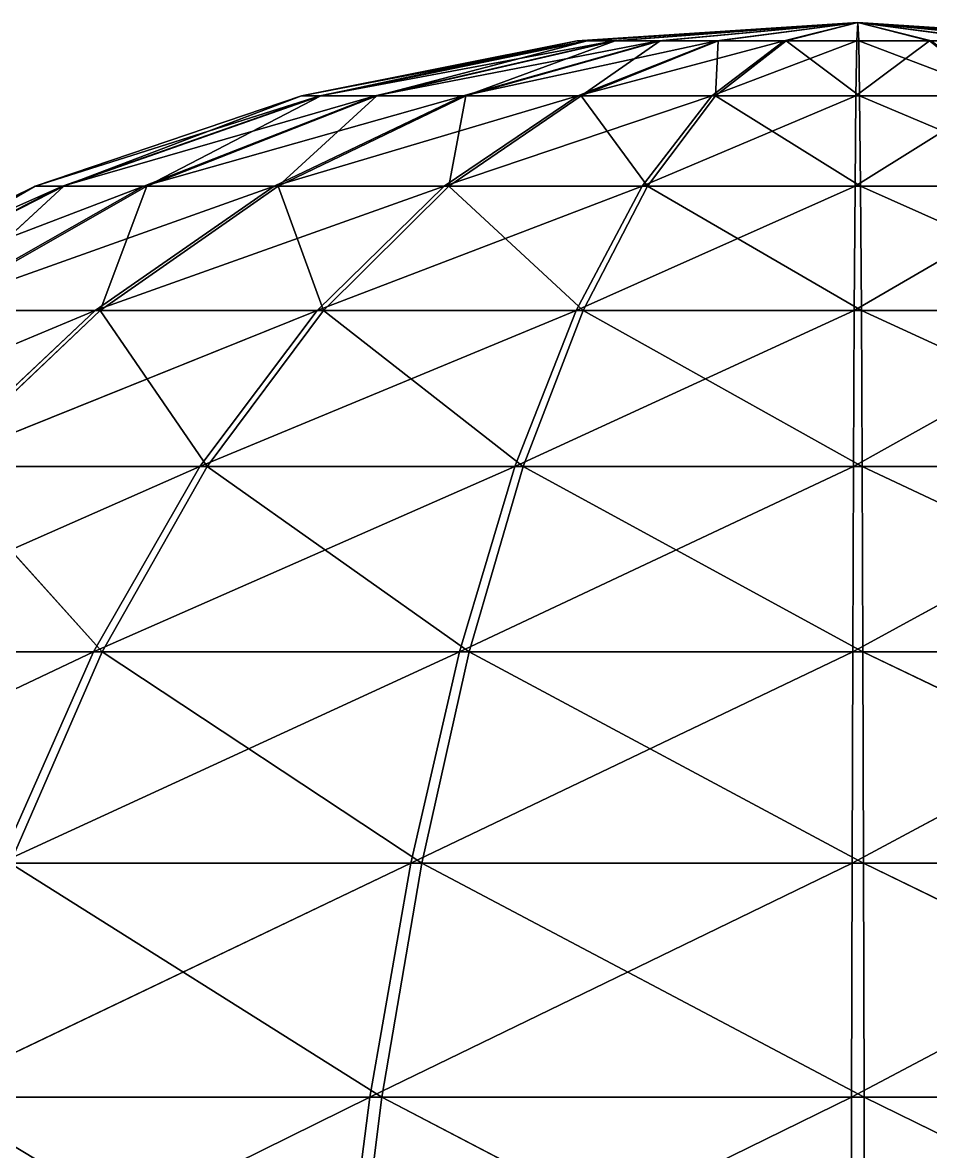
# Model space of a CAD drawing. Header units: metres. Extents: x -221 to 289, y -256 to 250.
# Drawn here: x -5.8 to 36.5, y 47.5 to 100 of the extents above; entities that cross this region are included whole.
import ezdxf

# ---------------------------------------------------------------- set-up
doc = ezdxf.new("R2010")
doc.units = ezdxf.units.M

msp = doc.modelspace()

# ---------------------------------------------------------------- linework, layer by layer
for p, q in [((33.075363, 100, -761.4289), (20.022816, 99.144485, -761.38525)), ((33.075363, 100, -761.4289), (20.456272, 99.144485, -764.76495)), ((33.075363, 100, -761.4289), (20.478868, 99.144485, -758.0085)), ((33.075363, 100, -761.4289), (21.749699, 99.144485, -767.91736)), ((33.075363, 100, -761.4289), (21.793354, 99.144485, -754.8648)), ((33.075363, 100, -761.4289), (23.814949, 99.144485, -770.62756)), ((33.075363, 100, -761.4289), (23.876688, 99.144485, -752.16846)), ((33.075363, 100, -761.4289), (26.51128, 99.144485, -772.7109)), ((33.075363, 100, -761.4289), (26.586897, 99.144485, -750.1032)), ((33.075363, 100, -761.4289), (29.654945, 99.144485, -774.0254)), ((33.075363, 100, -761.4289), (29.739283, 99.144485, -748.8098)), ((33.075363, 100, -761.4289), (33.031708, 99.144485, -774.48145)), ((33.075363, 100, -761.4289), (36.41144, 99.144485, -774.048)), ((33.075363, 100, -761.4289), (39.56383, 99.144485, -772.7546)), ((33.075363, 100, -761.4289), (42.27404, 99.144485, -770.68933)), ((33.075363, 100, -761.4289), (44.357372, 99.144485, -767.993)), ((33.075363, 100, -761.4289), (45.671856, 99.144485, -764.8493)), ((33.075363, 100, -761.4289), (46.12791, 99.144485, -761.47253)), ((33.075363, 100, -761.4289), (45.694454, 99.144485, -758.09283)), ((33.075363, 100, -761.4289), (44.401028, 99.144485, -754.9404)), ((33.075363, 100, -761.4289), (42.335777, 99.144485, -752.2302)), ((33.075363, 100, -761.4289), (39.639442, 99.144485, -750.1469)), ((33.075363, 100, -761.4289), (36.49578, 99.144485, -748.8324)), ((33.075363, 100, -761.4289), (33.11902, 99.144485, -748.37634)), ((20.022816, 99.144485, -761.38525), (7.193602, 96.59258, -761.34235)), ((20.456272, 99.144485, -764.76495), (7.193602, 96.59258, -761.34235)), ((20.456272, 99.144485, -764.76495), (8.053099, 96.59258, -768.04395)), ((21.749699, 99.144485, -767.91736), (8.053099, 96.59258, -768.04395)), ((20.478868, 99.144485, -758.0085), (8.097906, 96.59258, -754.6466)), ((20.022816, 99.144485, -761.38525), (8.097906, 96.59258, -754.6466)), ((21.749699, 99.144485, -767.91736), (10.617817, 96.59258, -774.2948)), ((23.814949, 99.144485, -770.62756), (10.617817, 96.59258, -774.2948)), ((21.793354, 99.144485, -754.8648), (10.70438, 96.59258, -748.413)), ((20.478868, 99.144485, -758.0085), (10.70438, 96.59258, -748.413)), ((23.814949, 99.144485, -770.62756), (14.712982, 96.59258, -779.6688)), ((26.51128, 99.144485, -772.7109), (14.712982, 96.59258, -779.6688)), ((23.876688, 99.144485, -752.16846), (14.835405, 96.59258, -743.0665)), ((21.793354, 99.144485, -754.8648), (14.835405, 96.59258, -743.0665)), ((20.478868, 99.144485, -758.0085), (20.022816, 99.144485, -761.38525)), ((20.022816, 99.144485, -761.38525), (20.456272, 99.144485, -764.76495)), ((26.51128, 99.144485, -772.7109), (20.059513, 96.59258, -783.79987)), ((29.654945, 99.144485, -774.0254), (20.059513, 96.59258, -783.79987)), ((26.586897, 99.144485, -750.1032), (20.20945, 96.59258, -738.9714)), ((23.876688, 99.144485, -752.16846), (20.20945, 96.59258, -738.9714)), ((20.456272, 99.144485, -764.76495), (21.749699, 99.144485, -767.91736)), ((21.793354, 99.144485, -754.8648), (20.478868, 99.144485, -758.0085)), ((21.749699, 99.144485, -767.91736), (23.814949, 99.144485, -770.62756)), ((23.876688, 99.144485, -752.16846), (21.793354, 99.144485, -754.8648)), ((23.814949, 99.144485, -770.62756), (26.51128, 99.144485, -772.7109)), ((26.586897, 99.144485, -750.1032), (23.876688, 99.144485, -752.16846)), ((29.654945, 99.144485, -774.0254), (26.29305, 96.59258, -786.4064)), ((33.031708, 99.144485, -774.48145), (26.29305, 96.59258, -786.4064)), ((29.739283, 99.144485, -748.8098), (26.460283, 96.59258, -736.4066)), ((26.586897, 99.144485, -750.1032), (26.460283, 96.59258, -736.4066)), ((26.51128, 99.144485, -772.7109), (29.654945, 99.144485, -774.0254)), ((29.739283, 99.144485, -748.8098), (26.586897, 99.144485, -750.1032)), ((29.654945, 99.144485, -774.0254), (33.031708, 99.144485, -774.48145)), ((33.11902, 99.144485, -748.37634), (29.739283, 99.144485, -748.8098)), ((29.739283, 99.144485, -748.8098), (33.161922, 96.59258, -735.5471)), ((33.031708, 99.144485, -774.48145), (32.9888, 96.59258, -787.31067)), ((36.41144, 99.144485, -774.048), (32.9888, 96.59258, -787.31067)), ((33.031708, 99.144485, -774.48145), (36.41144, 99.144485, -774.048)), ((36.49578, 99.144485, -748.8324), (33.11902, 99.144485, -748.37634)), ((33.11902, 99.144485, -748.37634), (39.85767, 96.59258, -736.4514)), ((33.11902, 99.144485, -748.37634), (33.161922, 96.59258, -735.5471)), ((36.41144, 99.144485, -774.048), (39.56383, 99.144485, -772.7546)), ((36.41144, 99.144485, -774.048), (39.69044, 96.59258, -786.4512)), ((7.193602, 96.59258, -761.34235), (-5.192768, 92.38795, -761.3009)), ((8.053099, 96.59258, -768.04395), (-5.192768, 92.38795, -761.3009)), ((8.053099, 96.59258, -768.04395), (-3.92194, 92.38795, -771.2098)), ((10.617817, 96.59258, -774.2948), (-3.92194, 92.38795, -771.2098)), ((8.097906, 96.59258, -754.6466), (-3.855686, 92.38795, -751.40076)), ((7.193602, 96.59258, -761.34235), (-3.855686, 92.38795, -751.40076)), ((10.617817, 96.59258, -774.2948), (-0.12981, 92.38795, -780.4521)), ((14.712982, 96.59258, -779.6688), (-0.12981, 92.38795, -780.4521)), ((10.70438, 96.59258, -748.413), (-0.00182, 92.38795, -742.18396)), ((8.097906, 96.59258, -754.6466), (-0.00182, 92.38795, -742.18396)), ((14.712982, 96.59258, -779.6688), (5.925201, 92.38795, -788.3981)), ((20.059513, 96.59258, -783.79987), (5.925201, 92.38795, -788.3981)), ((14.835405, 96.59258, -743.0665), (6.106211, 92.38795, -734.27875)), ((10.70438, 96.59258, -748.413), (6.106211, 92.38795, -734.27875)), ((8.097906, 96.59258, -754.6466), (7.193602, 96.59258, -761.34235)), ((7.193602, 96.59258, -761.34235), (8.053099, 96.59258, -768.04395)), ((8.053099, 96.59258, -768.04395), (10.617817, 96.59258, -774.2948)), ((10.70438, 96.59258, -748.413), (8.097906, 96.59258, -754.6466)), ((10.617817, 96.59258, -774.2948), (14.712982, 96.59258, -779.6688)), ((14.835405, 96.59258, -743.0665), (10.70438, 96.59258, -748.413)), ((20.059513, 96.59258, -783.79987), (13.830448, 92.38795, -794.5061)), ((26.29305, 96.59258, -786.4064), (13.830448, 92.38795, -794.5061)), ((20.20945, 96.59258, -738.9714), (14.052141, 92.38795, -728.2237)), ((14.835405, 96.59258, -743.0665), (14.052141, 92.38795, -728.2237)), ((14.712982, 96.59258, -779.6688), (20.059513, 96.59258, -783.79987)), ((20.20945, 96.59258, -738.9714), (14.835405, 96.59258, -743.0665)), ((20.059513, 96.59258, -783.79987), (26.29305, 96.59258, -786.4064)), ((26.460283, 96.59258, -736.4066), (20.20945, 96.59258, -738.9714)), ((20.20945, 96.59258, -738.9714), (23.29447, 92.38795, -724.4316)), ((26.29305, 96.59258, -786.4064), (23.047203, 92.38795, -798.3599)), ((32.9888, 96.59258, -787.31067), (23.047203, 92.38795, -798.3599)), ((26.460283, 96.59258, -736.4066), (23.29447, 92.38795, -724.4316)), ((26.29305, 96.59258, -786.4064), (32.9888, 96.59258, -787.31067)), ((33.161922, 96.59258, -735.5471), (26.460283, 96.59258, -736.4066)), ((26.460283, 96.59258, -736.4066), (33.20335, 92.38795, -723.16077)), ((32.9888, 96.59258, -787.31067), (32.947372, 92.38795, -799.697)), ((39.69044, 96.59258, -786.4512), (32.947372, 92.38795, -799.697)), ((32.9888, 96.59258, -787.31067), (39.69044, 96.59258, -786.4512)), ((39.85767, 96.59258, -736.4514), (33.161922, 96.59258, -735.5471)), ((33.161922, 96.59258, -735.5471), (43.103516, 92.38795, -724.49786)), ((33.161922, 96.59258, -735.5471), (33.20335, 92.38795, -723.16077)), ((-5.192768, 92.38795, -761.3009), (-16.924358, 86.60254, -761.26166)), ((-3.92194, 92.38795, -771.2098), (-16.924358, 86.60254, -761.26166)), ((-3.92194, 92.38795, -771.2098), (-15.263943, 86.60254, -774.20825)), ((-0.12981, 92.38795, -780.4521), (-15.263943, 86.60254, -774.20825)), ((-3.855686, 92.38795, -751.40076), (-15.177383, 86.60254, -748.3265)), ((-5.192768, 92.38795, -761.3009), (-15.177383, 86.60254, -748.3265)), ((-0.12981, 92.38795, -780.4521), (-10.309284, 86.60254, -786.28394)), ((5.925201, 92.38795, -788.3981), (-10.309284, 86.60254, -786.28394)), ((-0.00182, 92.38795, -742.18396), (-10.142055, 86.60254, -736.28424)), ((-3.855686, 92.38795, -751.40076), (-10.142055, 86.60254, -736.28424)), ((-3.855686, 92.38795, -751.40076), (-5.192768, 92.38795, -761.3009)), ((-5.192768, 92.38795, -761.3009), (-3.92194, 92.38795, -771.2098)), ((-3.92194, 92.38795, -771.2098), (-0.12981, 92.38795, -780.4521)), ((-0.00182, 92.38795, -742.18396), (-3.855686, 92.38795, -751.40076)), ((5.925201, 92.38795, -788.3981), (-2.398033, 86.60254, -796.6658)), ((13.830448, 92.38795, -794.5061), (-2.398033, 86.60254, -796.6658)), ((6.106211, 92.38795, -734.27875), (-2.161529, 86.60254, -725.9555)), ((-0.00182, 92.38795, -742.18396), (-2.161529, 86.60254, -725.9555)), ((-0.12981, 92.38795, -780.4521), (5.925201, 92.38795, -788.3981)), ((6.106211, 92.38795, -734.27875), (-0.00182, 92.38795, -742.18396)), ((5.925201, 92.38795, -788.3981), (13.830448, 92.38795, -794.5061)), ((14.052141, 92.38795, -728.2237), (6.106211, 92.38795, -734.27875)), ((6.106211, 92.38795, -734.27875), (8.220327, 86.60254, -718.04425)), ((13.830448, 92.38795, -794.5061), (7.93067, 86.60254, -804.6463)), ((23.047203, 92.38795, -798.3599), (7.93067, 86.60254, -804.6463)), ((14.052141, 92.38795, -728.2237), (8.220327, 86.60254, -718.04425)), ((13.830448, 92.38795, -794.5061), (23.047203, 92.38795, -798.3599)), ((23.29447, 92.38795, -724.4316), (14.052141, 92.38795, -728.2237)), ((14.052141, 92.38795, -728.2237), (20.29601, 86.60254, -713.0896)), ((23.047203, 92.38795, -798.3599), (19.972942, 86.60254, -809.68164)), ((32.947372, 92.38795, -799.697), (19.972942, 86.60254, -809.68164)), ((23.29447, 92.38795, -724.4316), (20.29601, 86.60254, -713.0896)), ((23.047203, 92.38795, -798.3599), (32.947372, 92.38795, -799.697)), ((33.20335, 92.38795, -723.16077), (23.29447, 92.38795, -724.4316)), ((23.29447, 92.38795, -724.4316), (33.242584, 86.60254, -711.4292)), ((32.947372, 92.38795, -799.697), (32.908134, 86.60254, -811.4286)), ((42.856255, 92.38795, -798.4262), (32.908134, 86.60254, -811.4286)), ((32.947372, 92.38795, -799.697), (42.856255, 92.38795, -798.4262)), ((43.103516, 92.38795, -724.49786), (33.20335, 92.38795, -723.16077)), ((33.20335, 92.38795, -723.16077), (46.177776, 86.60254, -713.17615)), ((33.20335, 92.38795, -723.16077), (33.242584, 86.60254, -711.4292)), ((-2.398033, 86.60254, -796.6658), (-19.746437, 79.335335, -791.6905)), ((-10.309284, 86.60254, -786.28394), (-2.398033, 86.60254, -796.6658)), ((-2.161529, 86.60254, -725.9555), (-10.142055, 86.60254, -736.28424)), ((-2.398033, 86.60254, -796.6658), (-10.114307, 79.335335, -804.3306)), ((7.93067, 86.60254, -804.6463), (-10.114307, 79.335335, -804.3306)), ((-2.161529, 86.60254, -725.9555), (-9.826355, 79.335335, -718.23926)), ((-2.398033, 86.60254, -796.6658), (7.93067, 86.60254, -804.6463)), ((8.220327, 86.60254, -718.04425), (-2.161529, 86.60254, -725.9555)), ((-2.161529, 86.60254, -725.9555), (2.813788, 79.335335, -708.6071)), ((7.93067, 86.60254, -804.6463), (2.461123, 79.335335, -814.04706)), ((19.972942, 86.60254, -809.68164), (2.461123, 79.335335, -814.04706)), ((8.220327, 86.60254, -718.04425), (2.813788, 79.335335, -708.6071)), ((7.93067, 86.60254, -804.6463), (19.972942, 86.60254, -809.68164)), ((20.29601, 86.60254, -713.0896), (8.220327, 86.60254, -718.04425)), ((8.220327, 86.60254, -718.04425), (17.516209, 79.335335, -702.5747)), ((19.972942, 86.60254, -809.68164), (17.122866, 79.335335, -820.17773)), ((32.908134, 86.60254, -811.4286), (17.122866, 79.335335, -820.17773)), ((20.29601, 86.60254, -713.0896), (17.516209, 79.335335, -702.5747)), ((19.972942, 86.60254, -809.68164), (32.908134, 86.60254, -811.4286)), ((33.242584, 86.60254, -711.4292), (20.29601, 86.60254, -713.0896)), ((20.29601, 86.60254, -713.0896), (33.27896, 79.335335, -700.5531)), ((32.908134, 86.60254, -811.4286), (32.87176, 79.335335, -822.3047)), ((45.854713, 86.60254, -809.7682), (32.87176, 79.335335, -822.3047)), ((32.908134, 86.60254, -811.4286), (45.854713, 86.60254, -809.7682)), ((46.177776, 86.60254, -713.17615), (33.242584, 86.60254, -711.4292)), ((33.242584, 86.60254, -711.4292), (49.02785, 79.335335, -702.68005)), ((33.242584, 86.60254, -711.4292), (33.27896, 79.335335, -700.5531)), ((2.461123, 79.335335, -814.04706), (-17.09159, 70.71068, -811.26135)), ((-10.114307, 79.335335, -804.3306), (2.461123, 79.335335, -814.04706)), ((2.813788, 79.335335, -708.6071), (-9.826355, 79.335335, -718.23926)), ((-9.826355, 79.335335, -718.23926), (-2.074966, 70.71068, -700.0737)), ((2.461123, 79.335335, -814.04706), (-2.484604, 70.71068, -822.54755)), ((17.122866, 79.335335, -820.17773), (-2.484604, 70.71068, -822.54755)), ((2.813788, 79.335335, -708.6071), (-2.074966, 70.71068, -700.0737)), ((2.461123, 79.335335, -814.04706), (17.122866, 79.335335, -820.17773)), ((17.516209, 79.335335, -702.5747), (2.813788, 79.335335, -708.6071)), ((2.813788, 79.335335, -708.6071), (15.002626, 70.71068, -693.0668)), ((17.122866, 79.335335, -820.17773), (14.545742, 70.71068, -829.6686)), ((32.87176, 79.335335, -822.3047), (14.545742, 70.71068, -829.6686)), ((17.516209, 79.335335, -702.5747), (15.002626, 70.71068, -693.0668)), ((17.122866, 79.335335, -820.17773), (32.87176, 79.335335, -822.3047)), ((33.27896, 79.335335, -700.5531), (17.516209, 79.335335, -702.5747)), ((17.516209, 79.335335, -702.5747), (33.31185, 70.71068, -690.7186)), ((32.87176, 79.335335, -822.3047), (32.838867, 70.71068, -832.13916)), ((48.634514, 79.335335, -820.2831), (32.838867, 70.71068, -832.13916)), ((32.87176, 79.335335, -822.3047), (48.634514, 79.335335, -820.2831)), ((49.02785, 79.335335, -702.68005), (33.27896, 79.335335, -700.5531)), ((33.27896, 79.335335, -700.5531), (51.604973, 70.71068, -693.1892)), ((33.27896, 79.335335, -700.5531), (33.31185, 70.71068, -690.7186)), ((-2.484604, 70.71068, -822.54755), (-23.21051, 60.876144, -817.3395)), ((-17.09159, 70.71068, -811.26135), (-2.484604, 70.71068, -822.54755)), ((-2.074966, 70.71068, -700.0737), (-16.757126, 70.71068, -711.26196)), ((-2.484604, 70.71068, -822.54755), (-6.821888, 60.876144, -830.00226)), ((14.545742, 70.71068, -829.6686), (-6.821888, 60.876144, -830.00226)), ((-2.074966, 70.71068, -700.0737), (-6.362289, 60.876144, -692.5902)), ((-2.484604, 70.71068, -822.54755), (14.545742, 70.71068, -829.6686)), ((15.002626, 70.71068, -693.0668), (-2.074966, 70.71068, -700.0737)), ((-2.074966, 70.71068, -700.0737), (12.798279, 60.876144, -684.7286)), ((14.545742, 70.71068, -829.6686), (12.285666, 60.876144, -837.9918)), ((32.838867, 70.71068, -832.13916), (12.285666, 60.876144, -837.9918)), ((15.002626, 70.71068, -693.0668), (12.798279, 60.876144, -684.7286)), ((14.545742, 70.71068, -829.6686), (32.838867, 70.71068, -832.13916)), ((33.31185, 70.71068, -690.7186), (15.002626, 70.71068, -693.0668)), ((15.002626, 70.71068, -693.0668), (33.340694, 60.876144, -682.094)), ((32.838867, 70.71068, -832.13916), (32.810024, 60.876144, -840.7638)), ((51.148094, 70.71068, -829.791), (32.810024, 60.876144, -840.7638)), ((32.838867, 70.71068, -832.13916), (51.148094, 70.71068, -829.791)), ((51.604973, 70.71068, -693.1892), (33.31185, 70.71068, -690.7186)), ((33.31185, 70.71068, -690.7186), (53.86505, 60.876144, -684.86597)), ((33.31185, 70.71068, -690.7186), (33.340694, 60.876144, -682.094)), ((12.285666, 60.876144, -837.9918), (-10.476524, 49.999996, -836.2837)), ((-6.821888, 60.876144, -830.00226), (12.285666, 60.876144, -837.9918)), ((12.798279, 60.876144, -684.7286), (-6.362289, 60.876144, -692.5902)), ((-6.362289, 60.876144, -692.5902), (10.940872, 49.999996, -677.70276)), ((12.285666, 60.876144, -837.9918), (10.381304, 49.999996, -845.00507)), ((32.810024, 60.876144, -840.7638), (10.381304, 49.999996, -845.00507)), ((12.798279, 60.876144, -684.7286), (10.940872, 49.999996, -677.70276)), ((12.285666, 60.876144, -837.9918), (32.810024, 60.876144, -840.7638)), ((33.340694, 60.876144, -682.094), (12.798279, 60.876144, -684.7286)), ((12.798279, 60.876144, -684.7286), (33.365, 49.999996, -674.82684)), ((32.810024, 60.876144, -840.7638), (32.785717, 49.999996, -848.03094)), ((53.352448, 60.876144, -838.1292), (32.785717, 49.999996, -848.03094)), ((32.810024, 60.876144, -840.7638), (53.352448, 60.876144, -838.1292)), ((53.86505, 60.876144, -684.86597), (33.340694, 60.876144, -682.094)), ((33.340694, 60.876144, -682.094), (55.76941, 49.999996, -677.85266)), ((33.340694, 60.876144, -682.094), (33.365, 49.999996, -674.82684)), ((10.381304, 49.999996, -845.00507), (-13.385971, 38.26834, -841.28424)), ((-10.476524, 49.999996, -836.2837), (10.381304, 49.999996, -845.00507)), ((10.940872, 49.999996, -677.70276), (-9.974827, 49.999996, -686.2845)), ((10.381304, 49.999996, -845.00507), (8.865246, 38.26834, -850.5883)), ((32.785717, 49.999996, -848.03094), (8.865246, 38.26834, -850.5883)), ((10.940872, 49.999996, -677.70276), (9.462196, 38.26834, -672.1095)), ((10.381304, 49.999996, -845.00507), (32.785717, 49.999996, -848.03094)), ((33.365, 49.999996, -674.82684), (10.940872, 49.999996, -677.70276)), ((10.940872, 49.999996, -677.70276), (33.38435, 38.26834, -669.04144)), ((32.785717, 49.999996, -848.03094), (32.76637, 38.26834, -853.81635)), ((32.785717, 49.999996, -848.03094), (55.209854, 49.999996, -845.155)), ((55.76941, 49.999996, -677.85266), (33.365, 49.999996, -674.82684)), ((33.365, 49.999996, -674.82684), (57.28547, 38.26834, -672.2695)), ((33.365, 49.999996, -674.82684), (33.38435, 38.26834, -669.04144))]:
    msp.add_line(p, q)
for points in [[(20.478868, 99.144485, -758.0085), (33.075363, 100, -761.4289), (20.022816, 99.144485, -761.38525), (20.022915, 99.144585, -761.38513)], [(20.022816, 99.144485, -761.38525), (33.075363, 100, -761.4289), (20.456272, 99.144485, -764.76495), (20.456371, 99.144585, -764.76483)], [(20.456272, 99.144485, -764.76495), (33.075363, 100, -761.4289), (21.749699, 99.144485, -767.91736), (21.749798, 99.144585, -767.91724)], [(21.793354, 99.144485, -754.8648), (33.075363, 100, -761.4289), (20.478868, 99.144485, -758.0085), (20.478968, 99.144585, -758.00836)], [(21.749699, 99.144485, -767.91736), (33.075363, 100, -761.4289), (23.814949, 99.144485, -770.62756), (23.815048, 99.144585, -770.62744)], [(23.876688, 99.144485, -752.16846), (33.075363, 100, -761.4289), (21.793354, 99.144485, -754.8648), (21.793453, 99.144585, -754.8647)], [(23.814949, 99.144485, -770.62756), (33.075363, 100, -761.4289), (26.51128, 99.144485, -772.7109), (26.51138, 99.144585, -772.71075)], [(26.586897, 99.144485, -750.1032), (33.075363, 100, -761.4289), (23.876688, 99.144485, -752.16846), (23.876787, 99.144585, -752.16833)], [(26.51128, 99.144485, -772.7109), (33.075363, 100, -761.4289), (29.654945, 99.144485, -774.0254), (29.655045, 99.144585, -774.02527)], [(29.739283, 99.144485, -748.8098), (33.075363, 100, -761.4289), (26.586897, 99.144485, -750.1032), (26.586996, 99.144585, -750.1031)], [(29.654945, 99.144485, -774.0254), (33.075363, 100, -761.4289), (33.031708, 99.144485, -774.48145), (33.031807, 99.144585, -774.4813)], [(33.11902, 99.144485, -748.37634), (33.075363, 100, -761.4289), (29.739283, 99.144485, -748.8098), (29.739382, 99.144585, -748.8097)], [(33.031708, 99.144485, -774.48145), (33.075363, 100, -761.4289), (36.41144, 99.144485, -774.048), (36.41154, 99.144585, -774.04785)], [(36.41144, 99.144485, -774.048), (33.075363, 100, -761.4289), (39.56383, 99.144485, -772.7546), (39.56393, 99.144585, -772.75446)], [(39.56383, 99.144485, -772.7546), (33.075363, 100, -761.4289), (42.27404, 99.144485, -770.68933), (42.27414, 99.144585, -770.6892)], [(42.27404, 99.144485, -770.68933), (33.075363, 100, -761.4289), (44.357372, 99.144485, -767.993), (44.35747, 99.144585, -767.99286)], [(44.357372, 99.144485, -767.993), (33.075363, 100, -761.4289), (45.671856, 99.144485, -764.8493), (45.671955, 99.144585, -764.8492)], [(45.671856, 99.144485, -764.8493), (33.075363, 100, -761.4289), (46.12791, 99.144485, -761.47253), (46.12801, 99.144585, -761.4724)], [(46.12791, 99.144485, -761.47253), (33.075363, 100, -761.4289), (45.694454, 99.144485, -758.09283), (45.694553, 99.144585, -758.0927)], [(45.694454, 99.144485, -758.09283), (33.075363, 100, -761.4289), (44.401028, 99.144485, -754.9404), (44.401127, 99.144585, -754.9403)], [(44.401028, 99.144485, -754.9404), (33.075363, 100, -761.4289), (42.335777, 99.144485, -752.2302), (42.335876, 99.144585, -752.2301)], [(42.335777, 99.144485, -752.2302), (33.075363, 100, -761.4289), (39.639442, 99.144485, -750.1469), (39.63954, 99.144585, -750.1468)], [(39.639442, 99.144485, -750.1469), (33.075363, 100, -761.4289), (36.49578, 99.144485, -748.8324), (36.49588, 99.144585, -748.8323)], [(36.49578, 99.144485, -748.8324), (33.075363, 100, -761.4289), (33.11902, 99.144485, -748.37634), (33.119118, 99.144585, -748.3762)], [(7.193602, 96.59258, -761.34235), (20.022816, 99.144485, -761.38525), (20.456272, 99.144485, -764.76495), (20.456371, 99.144585, -764.76483)], [(8.097906, 96.59258, -754.6466), (20.022816, 99.144485, -761.38525), (7.193602, 96.59258, -761.34235), (7.193702, 96.59268, -761.3422)], [(7.193602, 96.59258, -761.34235), (20.456272, 99.144485, -764.76495), (8.053099, 96.59258, -768.04395), (8.053199, 96.59268, -768.0438)], [(8.053099, 96.59258, -768.04395), (20.456272, 99.144485, -764.76495), (21.749699, 99.144485, -767.91736), (21.749798, 99.144585, -767.91724)], [(8.053099, 96.59258, -768.04395), (21.749699, 99.144485, -767.91736), (10.617817, 96.59258, -774.2948), (10.617917, 96.59268, -774.2947)], [(8.097906, 96.59258, -754.6466), (20.478868, 99.144485, -758.0085), (20.022816, 99.144485, -761.38525), (20.022915, 99.144585, -761.38513)], [(10.70438, 96.59258, -748.413), (20.478868, 99.144485, -758.0085), (8.097906, 96.59258, -754.6466), (8.098006, 96.59268, -754.6465)], [(10.617817, 96.59258, -774.2948), (21.749699, 99.144485, -767.91736), (23.814949, 99.144485, -770.62756), (23.815048, 99.144585, -770.62744)], [(10.617817, 96.59258, -774.2948), (23.814949, 99.144485, -770.62756), (14.712982, 96.59258, -779.6688), (14.713082, 96.59268, -779.6687)], [(10.70438, 96.59258, -748.413), (21.793354, 99.144485, -754.8648), (20.478868, 99.144485, -758.0085), (20.478968, 99.144585, -758.00836)], [(14.835405, 96.59258, -743.0665), (21.793354, 99.144485, -754.8648), (10.70438, 96.59258, -748.413), (10.70448, 96.59268, -748.4129)], [(14.712982, 96.59258, -779.6688), (23.814949, 99.144485, -770.62756), (26.51128, 99.144485, -772.7109), (26.51138, 99.144585, -772.71075)], [(14.712982, 96.59258, -779.6688), (26.51128, 99.144485, -772.7109), (20.059513, 96.59258, -783.79987), (20.059612, 96.59268, -783.79974)], [(14.835405, 96.59258, -743.0665), (23.876688, 99.144485, -752.16846), (21.793354, 99.144485, -754.8648), (21.793453, 99.144585, -754.8647)], [(20.20945, 96.59258, -738.9714), (23.876688, 99.144485, -752.16846), (14.835405, 96.59258, -743.0665), (14.835506, 96.59268, -743.0664)], [(20.059513, 96.59258, -783.79987), (26.51128, 99.144485, -772.7109), (29.654945, 99.144485, -774.0254), (29.655045, 99.144585, -774.02527)], [(20.059513, 96.59258, -783.79987), (29.654945, 99.144485, -774.0254), (26.29305, 96.59258, -786.4064), (26.29315, 96.59268, -786.40625)], [(20.20945, 96.59258, -738.9714), (26.586897, 99.144485, -750.1032), (23.876688, 99.144485, -752.16846), (23.876787, 99.144585, -752.16833)], [(26.460283, 96.59258, -736.4066), (26.586897, 99.144485, -750.1032), (20.20945, 96.59258, -738.9714), (20.209549, 96.59268, -738.97125)], [(26.29305, 96.59258, -786.4064), (29.654945, 99.144485, -774.0254), (33.031708, 99.144485, -774.48145), (33.031807, 99.144585, -774.4813)], [(26.29305, 96.59258, -786.4064), (33.031708, 99.144485, -774.48145), (32.9888, 96.59258, -787.31067), (32.9889, 96.59268, -787.31055)], [(26.460283, 96.59258, -736.4066), (29.739283, 99.144485, -748.8098), (26.586897, 99.144485, -750.1032), (26.586996, 99.144585, -750.1031)], [(33.161922, 96.59258, -735.5471), (29.739283, 99.144485, -748.8098), (26.460283, 96.59258, -736.4066), (26.460382, 96.59268, -736.4065)], [(33.161922, 96.59258, -735.5471), (33.11902, 99.144485, -748.37634), (29.739283, 99.144485, -748.8098), (29.739382, 99.144585, -748.8097)], [(32.9888, 96.59258, -787.31067), (33.031708, 99.144485, -774.48145), (36.41144, 99.144485, -774.048), (36.41154, 99.144585, -774.04785)], [(32.9888, 96.59258, -787.31067), (36.41144, 99.144485, -774.048), (39.69044, 96.59258, -786.4512), (39.69054, 96.59268, -786.45105)], [(39.85767, 96.59258, -736.4514), (36.49578, 99.144485, -748.8324), (33.11902, 99.144485, -748.37634), (33.119118, 99.144585, -748.3762)], [(39.85767, 96.59258, -736.4514), (33.11902, 99.144485, -748.37634), (33.161922, 96.59258, -735.5471), (33.16202, 96.59268, -735.547)], [(39.69044, 96.59258, -786.4512), (36.41144, 99.144485, -774.048), (39.56383, 99.144485, -772.7546), (39.56393, 99.144585, -772.75446)], [(-5.192768, 92.38795, -761.3009), (7.193602, 96.59258, -761.34235), (8.053099, 96.59258, -768.04395), (8.053199, 96.59268, -768.0438)], [(-3.855686, 92.38795, -751.40076), (7.193602, 96.59258, -761.34235), (-5.192768, 92.38795, -761.3009), (-5.192668, 92.38805, -761.3008)], [(-5.192768, 92.38795, -761.3009), (8.053099, 96.59258, -768.04395), (-3.92194, 92.38795, -771.2098), (-3.92184, 92.38805, -771.20966)], [(-3.92194, 92.38795, -771.2098), (8.053099, 96.59258, -768.04395), (10.617817, 96.59258, -774.2948), (10.617917, 96.59268, -774.2947)], [(-3.92194, 92.38795, -771.2098), (10.617817, 96.59258, -774.2948), (-0.12981, 92.38795, -780.4521), (-0.12971, 92.38805, -780.45197)], [(-3.855686, 92.38795, -751.40076), (8.097906, 96.59258, -754.6466), (7.193602, 96.59258, -761.34235), (7.193702, 96.59268, -761.3422)], [(-0.00182, 92.38795, -742.18396), (8.097906, 96.59258, -754.6466), (-3.855686, 92.38795, -751.40076), (-3.855586, 92.38805, -751.40063)], [(-0.12981, 92.38795, -780.4521), (10.617817, 96.59258, -774.2948), (14.712982, 96.59258, -779.6688), (14.713082, 96.59268, -779.6687)], [(-0.12981, 92.38795, -780.4521), (14.712982, 96.59258, -779.6688), (5.925201, 92.38795, -788.3981), (5.925302, 92.38805, -788.39795)], [(-0.00182, 92.38795, -742.18396), (10.70438, 96.59258, -748.413), (8.097906, 96.59258, -754.6466), (8.098006, 96.59268, -754.6465)], [(6.106211, 92.38795, -734.27875), (10.70438, 96.59258, -748.413), (-0.00182, 92.38795, -742.18396), (-0.00172, 92.38805, -742.18384)], [(5.925201, 92.38795, -788.3981), (14.712982, 96.59258, -779.6688), (20.059513, 96.59258, -783.79987), (20.059612, 96.59268, -783.79974)], [(5.925201, 92.38795, -788.3981), (20.059513, 96.59258, -783.79987), (13.830448, 92.38795, -794.5061), (13.830548, 92.38805, -794.506)], [(6.106211, 92.38795, -734.27875), (14.835405, 96.59258, -743.0665), (10.70438, 96.59258, -748.413), (10.70448, 96.59268, -748.4129)], [(14.052141, 92.38795, -728.2237), (14.835405, 96.59258, -743.0665), (6.106211, 92.38795, -734.27875), (6.106311, 92.38805, -734.2786)], [(13.830448, 92.38795, -794.5061), (20.059513, 96.59258, -783.79987), (26.29305, 96.59258, -786.4064), (26.29315, 96.59268, -786.40625)], [(13.830448, 92.38795, -794.5061), (26.29305, 96.59258, -786.4064), (23.047203, 92.38795, -798.3599), (23.047302, 92.38805, -798.3598)], [(14.052141, 92.38795, -728.2237), (20.20945, 96.59258, -738.9714), (14.835405, 96.59258, -743.0665), (14.835506, 96.59268, -743.0664)], [(23.29447, 92.38795, -724.4316), (20.20945, 96.59258, -738.9714), (14.052141, 92.38795, -728.2237), (14.052241, 92.38805, -728.2236)], [(23.29447, 92.38795, -724.4316), (26.460283, 96.59258, -736.4066), (20.20945, 96.59258, -738.9714), (20.209549, 96.59268, -738.97125)], [(23.047203, 92.38795, -798.3599), (26.29305, 96.59258, -786.4064), (32.9888, 96.59258, -787.31067), (32.9889, 96.59268, -787.31055)], [(23.047203, 92.38795, -798.3599), (32.9888, 96.59258, -787.31067), (32.947372, 92.38795, -799.697), (32.94747, 92.38805, -799.6969)], [(33.20335, 92.38795, -723.16077), (26.460283, 96.59258, -736.4066), (23.29447, 92.38795, -724.4316), (23.294569, 92.38805, -724.43146)], [(32.9888, 96.59258, -787.31067), (32.9888, 96.59258, -787.31067), (26.29305, 96.59258, -786.4064), (26.29315, 96.59268, -786.40625)], [(33.20335, 92.38795, -723.16077), (33.161922, 96.59258, -735.5471), (26.460283, 96.59258, -736.4066), (26.460382, 96.59268, -736.4065)], [(32.947372, 92.38795, -799.697), (32.9888, 96.59258, -787.31067), (39.69044, 96.59258, -786.4512), (39.69054, 96.59268, -786.45105)], [(32.947372, 92.38795, -799.697), (39.69044, 96.59258, -786.4512), (42.856255, 92.38795, -798.4262), (42.856354, 92.38805, -798.4261)], [(43.103516, 92.38795, -724.49786), (39.85767, 96.59258, -736.4514), (33.161922, 96.59258, -735.5471), (33.16202, 96.59268, -735.547)], [(43.103516, 92.38795, -724.49786), (33.161922, 96.59258, -735.5471), (33.20335, 92.38795, -723.16077), (33.20345, 92.38805, -723.16064)], [(-16.924358, 86.60254, -761.26166), (-5.192768, 92.38795, -761.3009), (-3.92194, 92.38795, -771.2098), (-3.92184, 92.38805, -771.20966)], [(-15.177383, 86.60254, -748.3265), (-5.192768, 92.38795, -761.3009), (-16.924358, 86.60254, -761.26166), (-16.92426, 86.60264, -761.26154)], [(-16.924358, 86.60254, -761.26166), (-3.92194, 92.38795, -771.2098), (-15.263943, 86.60254, -774.20825), (-15.263843, 86.60264, -774.2081)], [(-15.263943, 86.60254, -774.20825), (-3.92194, 92.38795, -771.2098), (-0.12981, 92.38795, -780.4521), (-0.12971, 92.38805, -780.45197)], [(-15.263943, 86.60254, -774.20825), (-0.12981, 92.38795, -780.4521), (-10.309284, 86.60254, -786.28394), (-10.309184, 86.60264, -786.2838)], [(-15.177383, 86.60254, -748.3265), (-3.855686, 92.38795, -751.40076), (-5.192768, 92.38795, -761.3009), (-5.192668, 92.38805, -761.3008)], [(-10.142055, 86.60254, -736.28424), (-3.855686, 92.38795, -751.40076), (-15.177383, 86.60254, -748.3265), (-15.177283, 86.60264, -748.32635)], [(-10.309284, 86.60254, -786.28394), (-0.12981, 92.38795, -780.4521), (5.925201, 92.38795, -788.3981), (5.925302, 92.38805, -788.39795)], [(-10.309284, 86.60254, -786.28394), (5.925201, 92.38795, -788.3981), (-2.398033, 86.60254, -796.6658), (-2.397933, 86.60264, -796.66565)], [(-10.142055, 86.60254, -736.28424), (-0.00182, 92.38795, -742.18396), (-3.855686, 92.38795, -751.40076), (-3.855586, 92.38805, -751.40063)], [(-2.161529, 86.60254, -725.9555), (-0.00182, 92.38795, -742.18396), (-10.142055, 86.60254, -736.28424), (-10.141955, 86.60264, -736.2841)], [(-2.398033, 86.60254, -796.6658), (5.925201, 92.38795, -788.3981), (13.830448, 92.38795, -794.5061), (13.830548, 92.38805, -794.506)], [(-2.398033, 86.60254, -796.6658), (13.830448, 92.38795, -794.5061), (7.93067, 86.60254, -804.6463), (7.93077, 86.60264, -804.6462)], [(-2.161529, 86.60254, -725.9555), (6.106211, 92.38795, -734.27875), (-0.00182, 92.38795, -742.18396), (-0.00172, 92.38805, -742.18384)], [(8.220327, 86.60254, -718.04425), (6.106211, 92.38795, -734.27875), (-2.161529, 86.60254, -725.9555), (-2.16143, 86.60264, -725.9554)], [(8.220327, 86.60254, -718.04425), (14.052141, 92.38795, -728.2237), (6.106211, 92.38795, -734.27875), (6.106311, 92.38805, -734.2786)], [(7.93067, 86.60254, -804.6463), (13.830448, 92.38795, -794.5061), (23.047203, 92.38795, -798.3599), (23.047302, 92.38805, -798.3598)], [(7.93067, 86.60254, -804.6463), (23.047203, 92.38795, -798.3599), (19.972942, 86.60254, -809.68164), (19.973042, 86.60264, -809.6815)], [(20.29601, 86.60254, -713.0896), (14.052141, 92.38795, -728.2237), (8.220327, 86.60254, -718.04425), (8.220427, 86.60264, -718.0441)], [(20.29601, 86.60254, -713.0896), (23.29447, 92.38795, -724.4316), (14.052141, 92.38795, -728.2237), (14.052241, 92.38805, -728.2236)], [(19.972942, 86.60254, -809.68164), (23.047203, 92.38795, -798.3599), (32.947372, 92.38795, -799.697), (32.94747, 92.38805, -799.6969)], [(19.972942, 86.60254, -809.68164), (32.947372, 92.38795, -799.697), (32.908134, 86.60254, -811.4286), (32.908234, 86.60264, -811.42847)], [(33.242584, 86.60254, -711.4292), (23.29447, 92.38795, -724.4316), (20.29601, 86.60254, -713.0896), (20.296108, 86.60264, -713.0895)], [(32.947372, 92.38795, -799.697), (32.947372, 92.38795, -799.697), (23.047203, 92.38795, -798.3599), (23.047302, 92.38805, -798.3598)], [(33.242584, 86.60254, -711.4292), (33.20335, 92.38795, -723.16077), (23.29447, 92.38795, -724.4316), (23.294569, 92.38805, -724.43146)], [(32.908134, 86.60254, -811.4286), (32.947372, 92.38795, -799.697), (42.856255, 92.38795, -798.4262), (42.856354, 92.38805, -798.4261)], [(32.908134, 86.60254, -811.4286), (42.856255, 92.38795, -798.4262), (45.854713, 86.60254, -809.7682), (45.854813, 86.60264, -809.76807)], [(46.177776, 86.60254, -713.17615), (43.103516, 92.38795, -724.49786), (33.20335, 92.38795, -723.16077), (33.20345, 92.38805, -723.16064)], [(46.177776, 86.60254, -713.17615), (33.20335, 92.38795, -723.16077), (33.242584, 86.60254, -711.4292), (33.242683, 86.60264, -711.4291)], [(-19.746437, 79.335335, -791.6905), (-10.309284, 86.60254, -786.28394), (-2.398033, 86.60254, -796.6658), (-2.397933, 86.60264, -796.66565)], [(-19.746437, 79.335335, -791.6905), (-2.398033, 86.60254, -796.6658), (-10.114307, 79.335335, -804.3306), (-10.114207, 79.335434, -804.3305)], [(-9.826355, 79.335335, -718.23926), (-2.161529, 86.60254, -725.9555), (-10.142055, 86.60254, -736.28424), (-10.141955, 86.60264, -736.2841)], [(-10.114307, 79.335335, -804.3306), (-2.398033, 86.60254, -796.6658), (7.93067, 86.60254, -804.6463), (7.93077, 86.60264, -804.6462)], [(-10.114307, 79.335335, -804.3306), (7.93067, 86.60254, -804.6463), (2.461123, 79.335335, -814.04706), (2.461222, 79.335434, -814.04694)], [(2.813788, 79.335335, -708.6071), (-2.161529, 86.60254, -725.9555), (-9.826355, 79.335335, -718.23926), (-9.826255, 79.335434, -718.23914)], [(2.813788, 79.335335, -708.6071), (8.220327, 86.60254, -718.04425), (-2.161529, 86.60254, -725.9555), (-2.16143, 86.60264, -725.9554)], [(2.461123, 79.335335, -814.04706), (7.93067, 86.60254, -804.6463), (19.972942, 86.60254, -809.68164), (19.973042, 86.60264, -809.6815)], [(2.461123, 79.335335, -814.04706), (19.972942, 86.60254, -809.68164), (17.122866, 79.335335, -820.17773), (17.122965, 79.335434, -820.1776)], [(17.516209, 79.335335, -702.5747), (8.220327, 86.60254, -718.04425), (2.813788, 79.335335, -708.6071), (2.813887, 79.335434, -708.607)], [(17.516209, 79.335335, -702.5747), (20.29601, 86.60254, -713.0896), (8.220327, 86.60254, -718.04425), (8.220427, 86.60264, -718.0441)], [(17.122866, 79.335335, -820.17773), (19.972942, 86.60254, -809.68164), (32.908134, 86.60254, -811.4286), (32.908234, 86.60264, -811.42847)], [(17.122866, 79.335335, -820.17773), (32.908134, 86.60254, -811.4286), (32.87176, 79.335335, -822.3047), (32.87186, 79.335434, -822.30457)], [(33.27896, 79.335335, -700.5531), (20.29601, 86.60254, -713.0896), (17.516209, 79.335335, -702.5747), (17.516308, 79.335434, -702.5746)], [(32.908134, 86.60254, -811.4286), (32.908134, 86.60254, -811.4286), (19.972942, 86.60254, -809.68164), (19.973042, 86.60264, -809.6815)], [(33.27896, 79.335335, -700.5531), (33.242584, 86.60254, -711.4292), (20.29601, 86.60254, -713.0896), (20.296108, 86.60264, -713.0895)], [(32.87176, 79.335335, -822.3047), (32.908134, 86.60254, -811.4286), (45.854713, 86.60254, -809.7682), (45.854813, 86.60264, -809.76807)], [(32.87176, 79.335335, -822.3047), (45.854713, 86.60254, -809.7682), (48.634514, 79.335335, -820.2831), (48.634613, 79.335434, -820.28296)], [(49.02785, 79.335335, -702.68005), (46.177776, 86.60254, -713.17615), (33.242584, 86.60254, -711.4292), (33.242683, 86.60264, -711.4291)], [(49.02785, 79.335335, -702.68005), (33.242584, 86.60254, -711.4292), (33.27896, 79.335335, -700.5531), (33.27906, 79.335434, -700.553)], [(-17.09159, 70.71068, -811.26135), (-10.114307, 79.335335, -804.3306), (2.461123, 79.335335, -814.04706), (2.461222, 79.335434, -814.04694)], [(-17.09159, 70.71068, -811.26135), (2.461123, 79.335335, -814.04706), (-2.484604, 70.71068, -822.54755), (-2.484504, 70.71078, -822.5474)], [(-2.074966, 70.71068, -700.0737), (-9.826355, 79.335335, -718.23926), (-16.757126, 70.71068, -711.26196), (-16.757027, 70.71078, -711.26184)], [(-2.074966, 70.71068, -700.0737), (2.813788, 79.335335, -708.6071), (-9.826355, 79.335335, -718.23926), (-9.826255, 79.335434, -718.23914)], [(-2.484604, 70.71068, -822.54755), (2.461123, 79.335335, -814.04706), (17.122866, 79.335335, -820.17773), (17.122965, 79.335434, -820.1776)], [(-2.484604, 70.71068, -822.54755), (17.122866, 79.335335, -820.17773), (14.545742, 70.71068, -829.6686), (14.545842, 70.71078, -829.66846)], [(15.002626, 70.71068, -693.0668), (2.813788, 79.335335, -708.6071), (-2.074966, 70.71068, -700.0737), (-2.074867, 70.71078, -700.0736)], [(15.002626, 70.71068, -693.0668), (17.516209, 79.335335, -702.5747), (2.813788, 79.335335, -708.6071), (2.813887, 79.335434, -708.607)], [(14.545742, 70.71068, -829.6686), (17.122866, 79.335335, -820.17773), (32.87176, 79.335335, -822.3047), (32.87186, 79.335434, -822.30457)], [(14.545742, 70.71068, -829.6686), (32.87176, 79.335335, -822.3047), (32.838867, 70.71068, -832.13916), (32.838966, 70.71078, -832.13904)], [(33.31185, 70.71068, -690.7186), (17.516209, 79.335335, -702.5747), (15.002626, 70.71068, -693.0668), (15.002727, 70.71078, -693.06665)], [(32.87176, 79.335335, -822.3047), (32.87176, 79.335335, -822.3047), (17.122866, 79.335335, -820.17773), (17.122965, 79.335434, -820.1776)], [(33.31185, 70.71068, -690.7186), (33.27896, 79.335335, -700.5531), (17.516209, 79.335335, -702.5747), (17.516308, 79.335434, -702.5746)], [(32.838867, 70.71068, -832.13916), (32.87176, 79.335335, -822.3047), (48.634514, 79.335335, -820.2831), (48.634613, 79.335434, -820.28296)], [(32.838867, 70.71068, -832.13916), (48.634514, 79.335335, -820.2831), (51.148094, 70.71068, -829.791), (51.148193, 70.71078, -829.7909)], [(51.604973, 70.71068, -693.1892), (49.02785, 79.335335, -702.68005), (33.27896, 79.335335, -700.5531), (33.27906, 79.335434, -700.553)], [(51.604973, 70.71068, -693.1892), (33.27896, 79.335335, -700.5531), (33.31185, 70.71068, -690.7186), (33.31195, 70.71078, -690.7185)], [(-23.21051, 60.876144, -817.3395), (-17.09159, 70.71068, -811.26135), (-2.484604, 70.71068, -822.54755), (-2.484504, 70.71078, -822.5474)], [(-23.21051, 60.876144, -817.3395), (-2.484604, 70.71068, -822.54755), (-6.821888, 60.876144, -830.00226), (-6.821788, 60.876244, -830.00214)], [(-6.362289, 60.876144, -692.5902), (-2.074966, 70.71068, -700.0737), (-16.757126, 70.71068, -711.26196), (-16.757027, 70.71078, -711.26184)], [(-6.821888, 60.876144, -830.00226), (-2.484604, 70.71068, -822.54755), (14.545742, 70.71068, -829.6686), (14.545842, 70.71078, -829.66846)], [(-6.821888, 60.876144, -830.00226), (14.545742, 70.71068, -829.6686), (12.285666, 60.876144, -837.9918), (12.285766, 60.876244, -837.9917)], [(12.798279, 60.876144, -684.7286), (-2.074966, 70.71068, -700.0737), (-6.362289, 60.876144, -692.5902), (-6.362189, 60.876244, -692.5901)], [(12.798279, 60.876144, -684.7286), (15.002626, 70.71068, -693.0668), (-2.074966, 70.71068, -700.0737), (-2.074867, 70.71078, -700.0736)], [(12.285666, 60.876144, -837.9918), (14.545742, 70.71068, -829.6686), (32.838867, 70.71068, -832.13916), (32.838966, 70.71078, -832.13904)], [(12.285666, 60.876144, -837.9918), (32.838867, 70.71068, -832.13916), (32.810024, 60.876144, -840.7638), (32.810123, 60.876244, -840.7637)], [(33.340694, 60.876144, -682.094), (15.002626, 70.71068, -693.0668), (12.798279, 60.876144, -684.7286), (12.798379, 60.876244, -684.72845)], [(32.838867, 70.71068, -832.13916), (32.838867, 70.71068, -832.13916), (14.545742, 70.71068, -829.6686), (14.545842, 70.71078, -829.66846)], [(33.340694, 60.876144, -682.094), (33.31185, 70.71068, -690.7186), (15.002626, 70.71068, -693.0668), (15.002727, 70.71078, -693.06665)], [(32.810024, 60.876144, -840.7638), (32.838867, 70.71068, -832.13916), (51.148094, 70.71068, -829.791), (51.148193, 70.71078, -829.7909)], [(32.810024, 60.876144, -840.7638), (51.148094, 70.71068, -829.791), (53.352448, 60.876144, -838.1292), (53.352547, 60.876244, -838.1291)], [(53.86505, 60.876144, -684.86597), (51.604973, 70.71068, -693.1892), (33.31185, 70.71068, -690.7186), (33.31195, 70.71078, -690.7185)], [(53.86505, 60.876144, -684.86597), (33.31185, 70.71068, -690.7186), (33.340694, 60.876144, -682.094), (33.340794, 60.876244, -682.0939)], [(-10.476524, 49.999996, -836.2837), (-6.821888, 60.876144, -830.00226), (12.285666, 60.876144, -837.9918), (12.285766, 60.876244, -837.9917)], [(-10.476524, 49.999996, -836.2837), (12.285666, 60.876144, -837.9918), (10.381304, 49.999996, -845.00507), (10.381404, 50.000095, -845.00494)], [(10.940872, 49.999996, -677.70276), (-6.362289, 60.876144, -692.5902), (-9.974827, 49.999996, -686.2845), (-9.974727, 50.000095, -686.28436)], [(10.940872, 49.999996, -677.70276), (12.798279, 60.876144, -684.7286), (-6.362289, 60.876144, -692.5902), (-6.362189, 60.876244, -692.5901)], [(10.381304, 49.999996, -845.00507), (12.285666, 60.876144, -837.9918), (32.810024, 60.876144, -840.7638), (32.810123, 60.876244, -840.7637)], [(10.381304, 49.999996, -845.00507), (32.810024, 60.876144, -840.7638), (32.785717, 49.999996, -848.03094), (32.785816, 50.000095, -848.0308)], [(33.365, 49.999996, -674.82684), (12.798279, 60.876144, -684.7286), (10.940872, 49.999996, -677.70276), (10.940972, 50.000095, -677.70264)], [(32.810024, 60.876144, -840.7638), (32.810024, 60.876144, -840.7638), (12.285666, 60.876144, -837.9918), (12.285766, 60.876244, -837.9917)], [(33.365, 49.999996, -674.82684), (33.340694, 60.876144, -682.094), (12.798279, 60.876144, -684.7286), (12.798379, 60.876244, -684.72845)], [(32.785717, 49.999996, -848.03094), (32.810024, 60.876144, -840.7638), (53.352448, 60.876144, -838.1292), (53.352547, 60.876244, -838.1291)], [(32.785717, 49.999996, -848.03094), (53.352448, 60.876144, -838.1292), (55.209854, 49.999996, -845.155), (55.209953, 50.000095, -845.1549)], [(55.76941, 49.999996, -677.85266), (53.86505, 60.876144, -684.86597), (33.340694, 60.876144, -682.094), (33.340794, 60.876244, -682.0939)], [(55.76941, 49.999996, -677.85266), (33.340694, 60.876144, -682.094), (33.365, 49.999996, -674.82684), (33.3651, 50.000095, -674.8267)], [(-13.385971, 38.26834, -841.28424), (-10.476524, 49.999996, -836.2837), (10.381304, 49.999996, -845.00507), (10.381404, 50.000095, -845.00494)], [(-13.385971, 38.26834, -841.28424), (10.381304, 49.999996, -845.00507), (8.865246, 38.26834, -850.5883), (8.865346, 38.26844, -850.5882)], [(9.462196, 38.26834, -672.1095), (-9.974827, 49.999996, -686.2845), (-12.850758, 38.26834, -681.2645), (-12.850657, 38.26844, -681.2644)], [(9.462196, 38.26834, -672.1095), (10.940872, 49.999996, -677.70276), (-9.974827, 49.999996, -686.2845), (-9.974727, 50.000095, -686.28436)], [(8.865246, 38.26834, -850.5883), (10.381304, 49.999996, -845.00507), (32.785717, 49.999996, -848.03094), (32.785816, 50.000095, -848.0308)], [(8.865246, 38.26834, -850.5883), (32.785717, 49.999996, -848.03094), (32.76637, 38.26834, -853.81635), (32.766468, 38.26844, -853.8162)], [(33.38435, 38.26834, -669.04144), (10.940872, 49.999996, -677.70276), (9.462196, 38.26834, -672.1095), (9.462297, 38.26844, -672.1094)], [(32.785717, 49.999996, -848.03094), (32.785717, 49.999996, -848.03094), (10.381304, 49.999996, -845.00507), (10.381404, 50.000095, -845.00494)], [(33.38435, 38.26834, -669.04144), (33.365, 49.999996, -674.82684), (10.940872, 49.999996, -677.70276), (10.940972, 50.000095, -677.70264)], [(32.76637, 38.26834, -853.81635), (32.785717, 49.999996, -848.03094), (55.209854, 49.999996, -845.155), (55.209953, 50.000095, -845.1549)], [(32.76637, 38.26834, -853.81635), (55.209854, 49.999996, -845.155), (56.688526, 38.26834, -850.7483), (56.688625, 38.26844, -850.74817)], [(57.28547, 38.26834, -672.2695), (55.76941, 49.999996, -677.85266), (33.365, 49.999996, -674.82684), (33.3651, 50.000095, -674.8267)], [(57.28547, 38.26834, -672.2695), (33.365, 49.999996, -674.82684), (33.38435, 38.26834, -669.04144), (33.38445, 38.26844, -669.0413)]]:
    msp.add_3dface(points)

doc.saveas('drawing.dxf')
